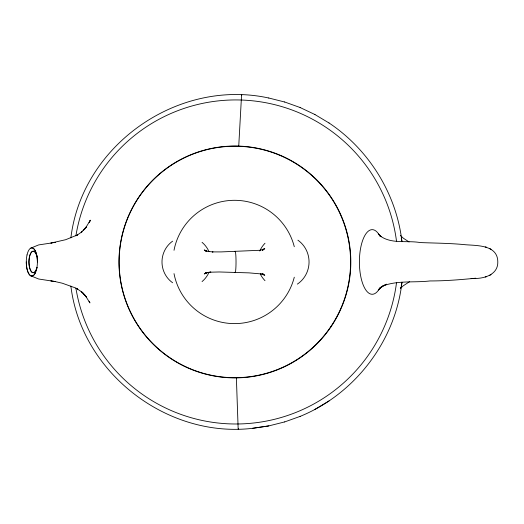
<?xml version="1.0" encoding="UTF-8"?>
<svg xmlns="http://www.w3.org/2000/svg" width="524" height="524" viewBox="0 0 524 524"><rect width="100%" height="100%" fill="white"/><g stroke="black" fill="none" stroke-linecap="round" stroke-linejoin="round"><path stroke-width="0.79" d="M238.741 146.091L241.525 95.761A156.263 1.218 -88.1 0 1 241.695 94.778L241.78 95.283M238.387 428.717L238.296 429.221A156.263 1.218 89.3 0 1 238.138 428.239L236.383 377.883M70.878 237.85C82.13 145.253 177.846 78.076 268.805 98.027M401.954 282.207C395.463 341.039 354.807 394.107 300.075 416.41M90.128 220.597L89.152 222.661L90.351 220.204M90.279 220.303L85.445 228.169L86.604 226.591L81.227 232.381L82.052 231.706L77.074 235.178L77.709 234.837L65.677 239.704L50.874 243.077L55.269 242.35L54.817 242.429M83.48 230.285L85.661 227.947L84.606 229.067M379.252 289.019L381.727 286.471L378.302 289.942L381.014 287.303L380.293 287.879L386.509 284.191L382.389 286.143C397.375 280.189 414.222 282.822 430.007 280.943C444.359 280.969 458.677 279.849 472.956 278.486C483.456 278.899 498.095 275.061 497.8 261.961C497.8 244.924 477.416 245.658 465.698 244.754C450.555 243.215 435.346 243.162 420.156 242.56C407.017 240.247 391.762 244.302 380.293 236.042L381.014 236.619L379.252 234.903M206.083 272.663L204.95 273.711L206.554 272.441L204.281 273.947L206.345 272.866L205.225 273.377L209.043 272.257M263.074 249.869L263.906 249.103L262.262 250.348L264.784 248.671L260.356 250.223M400.316 288.488L403.277 285.776L409.676 281.624M314.904 409.395L329.052 400.939M489.455 275.558L491.027 274.635M30.831 248.101L38.665 244.911L51.339 243.005M284.624 421.938L300.16 416.384M70.878 286.078C81.325 372.269 166.416 438.418 252.483 428.331L268.805 425.894M284.715 421.905L268.714 425.927L252.483 428.331M485.231 277.013L486.652 276.672M208.074 272.493L210.851 272.074L207.111 272.631M259.76 250.289L221.121 251.913L212.279 251.9L213.032 251.939L208.074 251.428M475.785 278.205L471.076 278.65L472.956 278.486M209.98 272.205L219.248 271.969L248.939 272.866L261.476 273.96M89.912 302.911L85.445 295.752L86.604 297.331L82.543 292.595L85.661 295.975L81.227 291.541L82.052 292.215L77.074 288.744L77.709 289.084L74.971 287.748L62.232 283.196L54.817 281.493L55.269 281.571L38.665 279.01L30.831 275.821M51.339 280.923L50.874 280.844L55.269 281.571M485.231 246.909L486.652 247.249M209.043 251.664L205.225 250.544L206.345 251.055L204.281 249.974L205.447 250.662M268.714 97.995L284.715 102.016M260.356 273.698L264.784 275.251L262.262 273.574M328.974 122.957L329.052 122.989C368.935 149.641 396.524 193.972 401.954 241.715M284.624 101.983L300.16 107.538M300.075 107.512L314.983 114.553M409.067 241.95L403.277 238.151L400.316 235.433M491.027 249.286L489.455 248.363M314.904 114.527L329.052 122.989M262.812 273.987L263.906 274.818L262.662 273.672M206.024 251.055L204.95 250.21L206.083 251.258M378.302 233.979L381.014 236.619M89.748 302.492L89.152 301.261L89.8 302.636M75.888 235.852A162.04 162.04 -90 0 1 396.511 241.191M396.511 282.731A162.04 162.04 -90 0 1 75.888 288.069M31.84 247.865A14.096 5.548 -90 0 1 37.387 261.961M35.763 271.936A14.096 5.548 -90 0 1 29.711 274.989A14.096 5.548 -90 0 1 26.285 261.967M36.968 267.482A10.768 4.31 90 0 1 30.477 270.174A10.768 4.31 90 0 1 30.477 253.747A10.768 4.31 90 0 1 36.968 256.439M36.988 267.391A10.768 4.31 -90 0 1 30.49 270.201A10.768 4.31 -90 0 1 30.49 253.721A10.768 4.31 -90 0 1 36.988 256.531M401.26 238.001A26.979 3.38 -90 0 1 401.836 241.02M401.836 282.908A26.979 3.38 -90 0 1 401.26 285.927M400.952 287.041A26.979 3.38 -90 0 1 400.637 287.899M379.933 287.735A32.318 12.812 -90 0 1 362.739 283.739A32.318 12.812 -90 0 1 362.739 240.182A32.318 12.812 -90 0 1 379.933 236.186M202.061 242.343A25.263 24.576 -90 0 1 208.938 251.494M208.938 272.428A25.263 24.576 -90 0 1 202.061 281.578M172.599 282.744A25.263 24.576 -90 0 1 172.599 241.178M297.914 240.182A26.469 25.794 -90 0 1 297.363 284.119M265.006 280.681A26.469 25.794 -90 0 1 260.336 274.118M259.773 250.996A26.469 25.794 -90 0 1 265.006 243.241M234.876 251.671A10.703 0.904 -90 0 1 236.029 261.961A10.703 0.904 -90 0 1 234.876 272.251M294.285 277.209A61.649 61.649 0 0 1 174.014 273.626M174.014 250.295A61.649 61.649 0 0 1 294.285 246.712M27.032 254.906A14.096 5.548 90 0 0 31.84 276.056A14.096 5.548 90 0 0 36.647 254.906A14.096 5.548 90 0 0 27.032 254.906M330.69 326.825A115.725 115.725 -90 0 0 243.11 146.53A115.725 115.725 -90 0 0 130.764 312.527A115.725 115.725 -90 0 0 330.69 326.825M330.906 326.943A115.935 115.928 -90 0 0 243.169 146.32A115.935 115.928 -90 0 0 130.62 312.618A115.935 115.928 -90 0 0 330.906 326.943"/></g></svg>
